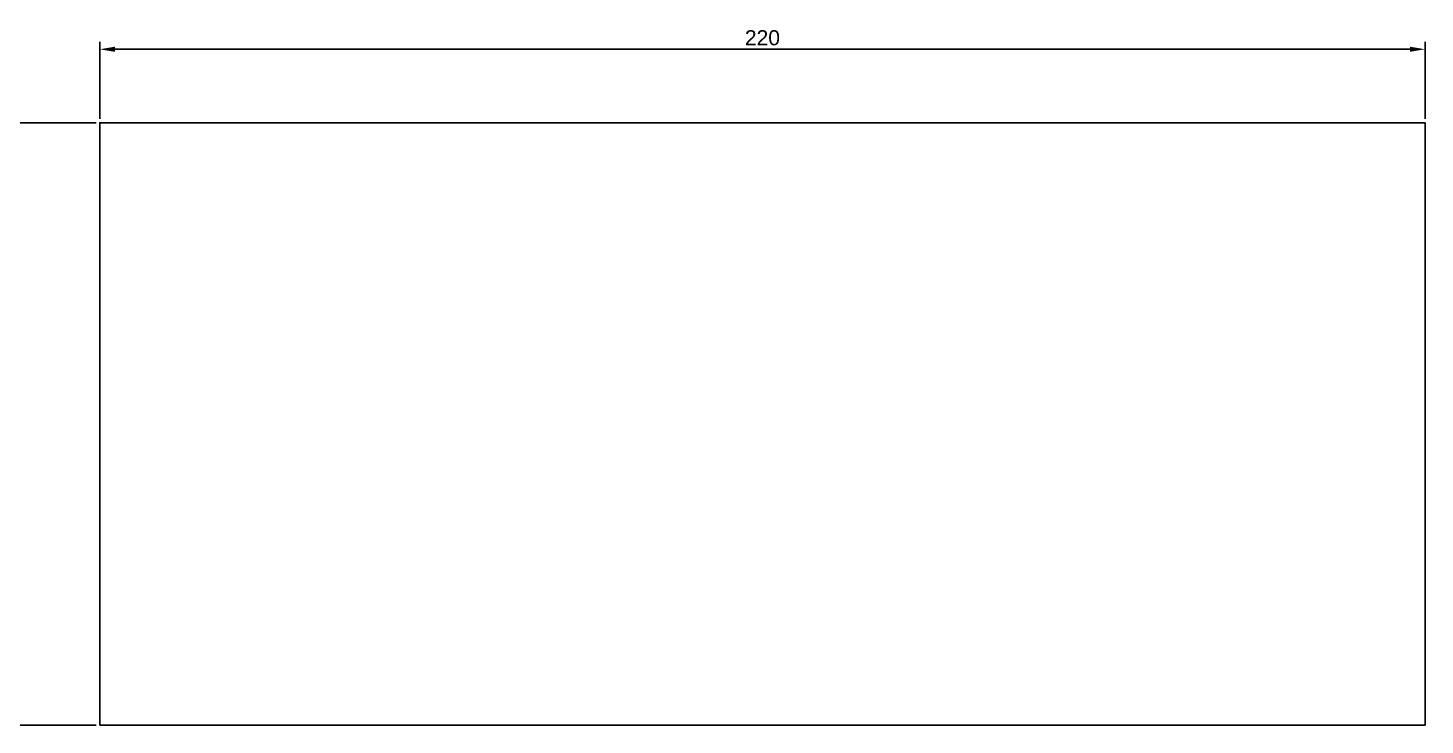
# Model space of a CAD drawing. Header units: millimetres. Extents: x 1762 to 3359, y 1569 to 2272.
# Drawn here: x 2073.6 to 2305.5, y 2155.9 to 2271.7 of the extents above; entities that cross this region are included whole.
import ezdxf

# ---------------------------------------------------------------- set-up
doc = ezdxf.new("R2010")
doc.units = ezdxf.units.MM
doc.styles.get("Standard").update_dxf_attribs({"font": 'arial.ttf'})
doc.dimstyles.new('ISO-25', dxfattribs={"dimtxt": 2.5, "dimasz": 2.5, "dimexe": 1.25, "dimexo": 0.625, "dimtad": 1, "dimtxsty": 'Standard', "dimcen": 2.5, "dimadec": 0, "dimazin": 0, "dimtfac": 1, "dimtmove": 0, "dimatfit": 3, "dimfxl": 1, "dimarcsym": 0})

# ---------------------------------------------------------------- blocks, each defined once
blk = doc.blocks.new('*D22')
at = {"color": 0, "lineweight": -2, "transparency": 16777216}
for p, q in [((2085.49, 2256.54), (2085.49, 2269.36)), ((2305.49, 2256.54), (2305.49, 2269.36)), ((2302.99, 2268.11), (2087.99, 2268.11))]:
    blk.add_line(p, q, dxfattribs=at)
at = {"color": 0, "transparency": 16777216}
for points in [[(2087.99, 2268.53), (2087.99, 2267.69), (2085.49, 2268.11)], [(2302.99, 2268.53), (2302.99, 2267.69), (2305.49, 2268.11)]]:
    blk.add_solid(points, dxfattribs=at)
at = {"layer": 'Defpoints', "color": 0, "transparency": 16777216}
for p in [(2085.49, 2268.11), (2085.49, 2255.91), (2305.49, 2255.91)]:
    blk.add_point(p, dxfattribs=at)
at = {"color": 0, "transparency": 16777216, "insert": (2195.49, 2270.01), "char_height": 2.5, "attachment_point": 5}
blk.add_mtext('220', dxfattribs=at)
blk = doc.blocks.new('*D23')
at = {"color": 0, "lineweight": -2, "transparency": 16777216}
for p, q in [((2084.86, 2255.91), (2069.52, 2255.91)), ((2070.77, 2253.41), (2070.77, 2158.41)), ((2084.86, 2155.91), (2069.52, 2155.91))]:
    blk.add_line(p, q, dxfattribs=at)
at = {"color": 0, "transparency": 16777216}
for points in [[(2070.35, 2253.41), (2071.19, 2253.41), (2070.77, 2255.91)], [(2070.35, 2158.41), (2071.19, 2158.41), (2070.77, 2155.91)]]:
    blk.add_solid(points, dxfattribs=at)
at = {"layer": 'Defpoints', "color": 0, "transparency": 16777216}
for p in [(2085.49, 2255.91), (2070.77, 2155.91), (2085.49, 2155.91)]:
    blk.add_point(p, dxfattribs=at)
at = {"color": 0, "transparency": 16777216, "insert": (2068.87, 2205.91), "char_height": 2.5, "attachment_point": 5, "rotation": 90}
blk.add_mtext('100', dxfattribs=at)

msp = doc.modelspace()

# ---------------------------------------------------------------- linework, layer by layer
for p, q in [((2085.486, 2255.911), (2123.486, 2255.911)), ((2305.486, 2255.911), (2267.486, 2255.911)), ((2085.486, 2155.911), (2123.486, 2155.911)), ((2305.486, 2155.911), (2267.486, 2155.911))]:
    msp.add_line(p, q)
msp.add_lwpolyline([(2085.486, 2155.911), (2305.486, 2155.911), (2305.486, 2255.911), (2085.486, 2255.911)], close=True)

# ---------------------------------------------------------------- dimensions: what is measured, and where the dimension line sits
dim = msp.add_linear_dim(base=(2085.486, 2268.109), p1=(2305.486, 2255.911), p2=(2085.486, 2255.911), dimstyle='ISO-25')
dim.commit()
dim.dimension.update_dxf_attribs({"geometry": '*D22', "text_midpoint": (2195.486, 2270.011)})
dim = msp.add_linear_dim(base=(2070.77, 2155.911), p1=(2085.486, 2255.911), p2=(2085.486, 2155.911), angle=90, dimstyle='ISO-25')
dim.commit()
dim.dimension.update_dxf_attribs({"geometry": '*D23', "text_midpoint": (2068.868, 2205.911)})

doc.saveas('drawing.dxf')
